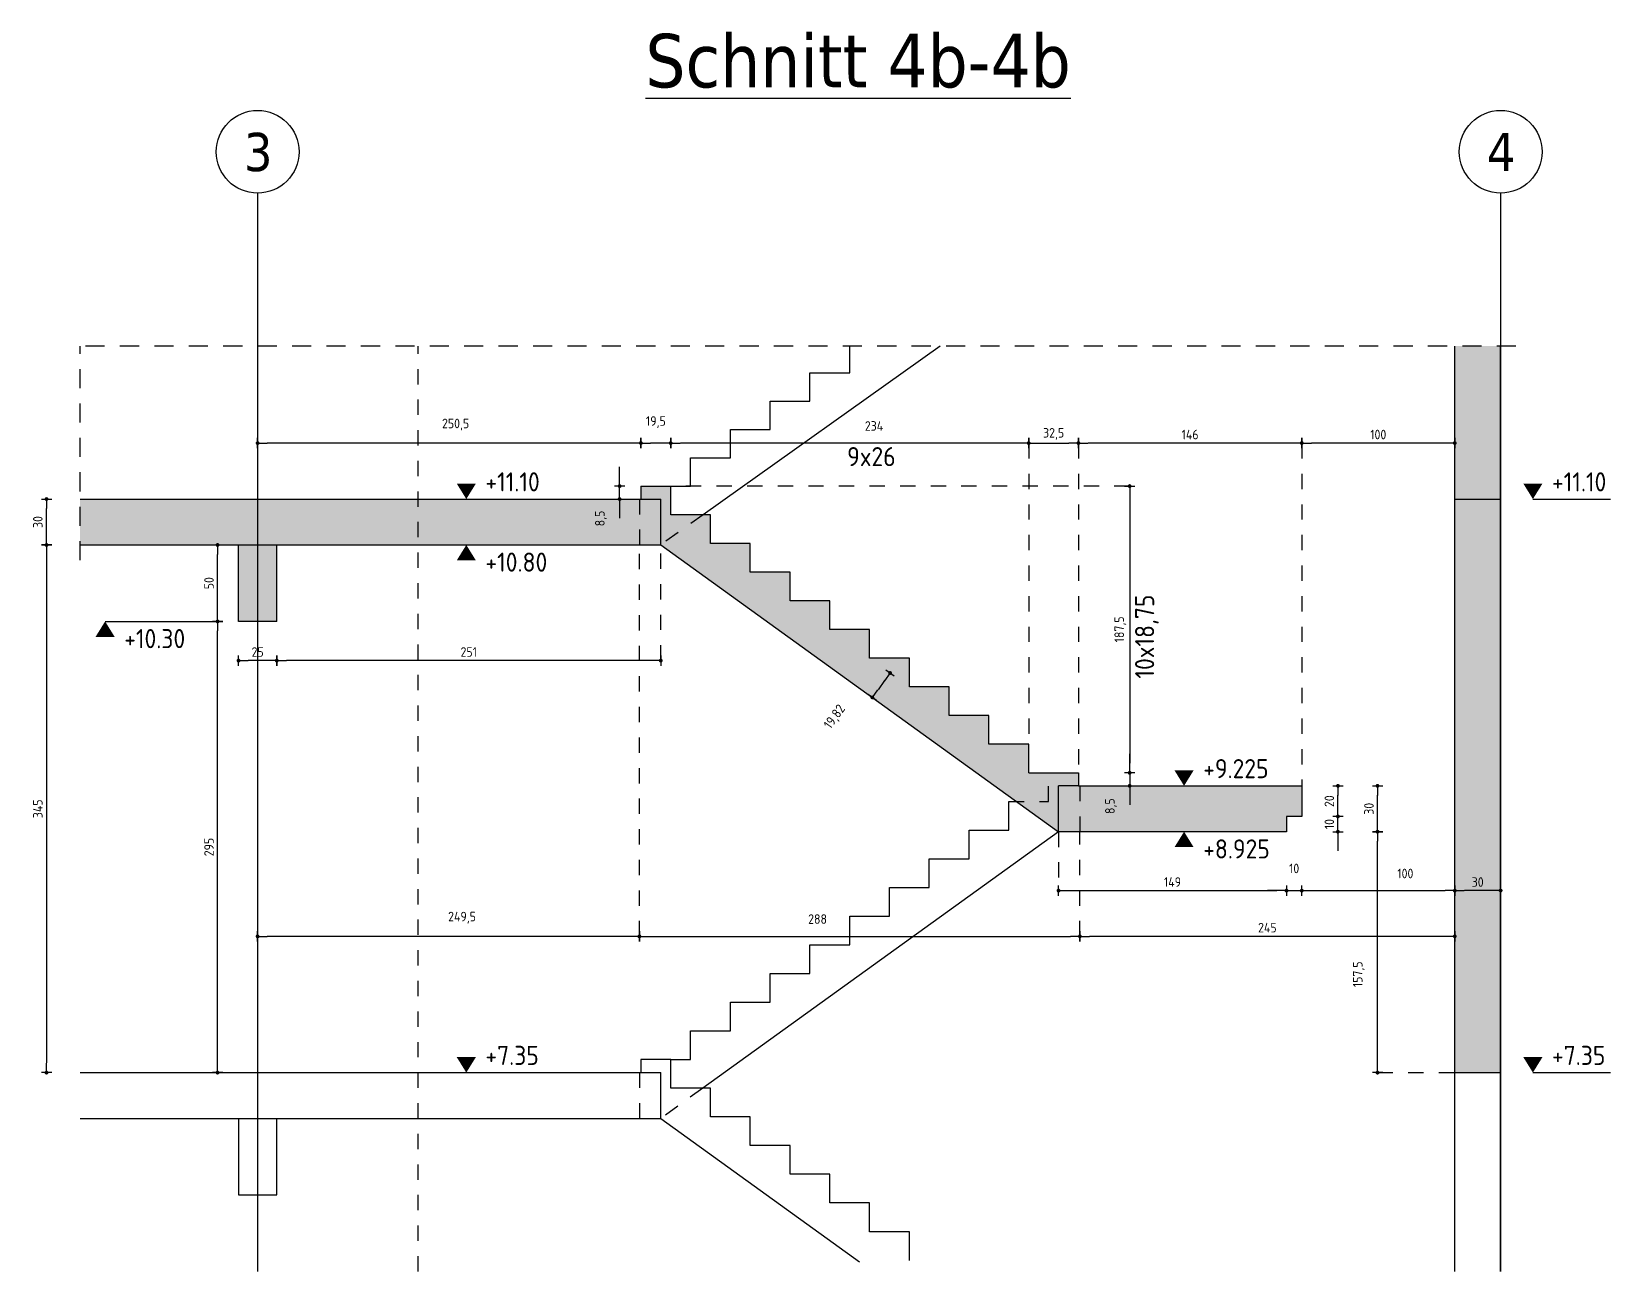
# Model space of a CAD drawing. Extents: x -13.4 to 29.1, y -2.7 to 18.4.
# Drawn here: x -13.45 to -3.13, y -2.67 to 5.44 of the extents above; entities that cross this region are included whole.
import ezdxf

# ---------------------------------------------------------------- set-up
doc = ezdxf.new("R2010")
doc.units = 0
doc.header["$LTSCALE"] = 0.25
for name, pattern in [('AUSGEZOGEN', [1000.01, 1000, 0.01]), ('DASHED', [0.75, 0.5, -0.25]), ('DOT', [0.175, 0.05, -0.125]), ('HIDDEN', [0.375, 0.25, -0.125]), ('HIDDEN2', [0.187, 0.125, -0.062]), ('VERDECKT', [0.375, 0.25, -0.125])]:
    doc.linetypes.add(name, pattern=pattern)
for name, color, linetype in [('ACHSEN', 7, 'Continuous'), ('AFU', 7, 'Continuous'), ('BET-SCHN', 6, 'Continuous'), ('BETON', 7, 'Continuous'), ('grau_mittel', 7, 'Continuous'), ('HILFE', 7, 'Continuous'), ('koten', 7, 'Continuous'), ('MASSE', 7, 'Continuous'), ('OBJEKT', 7, 'Continuous'), ('SFP_Achsen', 7, 'Continuous'), ('TEXT', 7, 'Continuous'), ('VERDECKT', 7, 'Continuous')]:
    doc.layers.add(name, color=color, linetype=linetype)
doc.styles.add('helv', font='tahoma.ttf')
doc.styles.add('txt', font='isocp.shx')
doc.linetypes.add('AFU_50K', pattern='A,0.15,["/",Standard,S=0.2,R=0,X=-0.01,Y=-0.1],0.07,["/",Standard,S=0.2,R=0,X=-0.01,Y=-0.1],0.15', length=0.37)
doc.dimstyles.new('DOT_I', dxfattribs={"dimscale": 0.25, "dimtxt": 0.25, "dimasz": 0.25, "dimexe": 0.1, "dimexo": 0.3, "dimgap": 0.1, "dimtad": 1, "dimdec": 3, "dimzin": 3, "dimtxsty": 'txt', "dimblk": 'DOT', "dimblk1": 'DOT', "dimblk2": 'DOT', "dimsah": 1, "dimcen": 0.1, "dimse1": 1, "dimse2": 1, "dimazin": 0, "dimtfac": 1, "dimtdec": 4, "dimtix": 1, "dimtmove": 2, "dimatfit": 3, "dimfxl": 0, "dimtvp": 1, "dimtolj": 1, "dimtzin": 0, "dimarcsym": 0})

# ---------------------------------------------------------------- blocks, each defined once
blk = doc.blocks.new('OKRD_O')
at = {"layer": 'koten', "color": 7, "linetype": 'Continuous'}
blk.add_solid([(-0.125, 0.202), (0.125, 0.202), (0, 0)], dxfattribs=at)
at = {"layer": 'koten', "style": 'txt'}
blk.add_attdef('OKRD', (0.25, 0.1), '', height=0.25, dxfattribs=at)
blk = doc.blocks.new('okrd_u')
at = {"layer": 'koten', "color": 7, "linetype": 'Continuous'}
blk.add_solid([(-0.125, -0.202), (0.125, -0.202), (0, 0)], dxfattribs=at)
at = {"layer": 'koten', "style": 'txt'}
blk.add_attdef('OKRD', (0.25, -0.35), '', height=0.25, dxfattribs=at)
blk = doc.blocks.new('DOT')
at = {"layer": 'MASSE', "color": 7, "linetype": 'Continuous'}
for p, q in [((0, 0), (-1, 0)), ((0, 0.54), (0, -0.54))]:
    blk.add_line(p, q, dxfattribs=at)
at = {"layer": 'MASSE', "color": 7, "linetype": 'Continuous', "const_width": 0.2}
blk.add_lwpolyline([(-0.1, 0, 1), (0.1, 0, 1)], format="xyb", close=True, dxfattribs=at)
blk = doc.blocks.new('*D98')
at = {"layer": 'Defpoints', "color": 0, "linetype": 'AUSGEZOGEN', "transparency": 16777216}
for p in [(-13.351, 2.381), (-13.351, 2.381), (-13.351, 2.081)]:
    blk.add_point(p, dxfattribs=at)
at = {"layer": 'MASSE', "color": 0, "linetype": 'AUSGEZOGEN', "lineweight": -2, "transparency": 16777216}
blk.add_line((-13.351, 2.144), (-13.351, 2.319), dxfattribs=at)
at = {"layer": 'MASSE', "color": 0, "linetype": 'AUSGEZOGEN', "lineweight": -2, "transparency": 16777216, "xscale": 0.0625, "yscale": 0.0625, "zscale": 0.0625}
for p, rotation in [((-13.351, 2.381), 90), ((-13.351, 2.081), 270)]:
    blk.add_blockref('DOT', p, dxfattribs=dict(at, rotation=rotation))
at = {"layer": 'MASSE', "color": 0, "linetype": 'AUSGEZOGEN', "transparency": 16777216, "insert": (-13.408, 2.231), "char_height": 0.0625, "attachment_point": 5, "rotation": 90, "style": 'txt'}
blk.add_mtext('\\A1;30', dxfattribs=at)
blk = doc.blocks.new('*D99')
at = {"layer": 'Defpoints', "color": 0, "linetype": 'AUSGEZOGEN', "transparency": 16777216}
for p in [(-13.351, 2.081), (-13.351, -1.369), (-13.351, -1.369)]:
    blk.add_point(p, dxfattribs=at)
at = {"layer": 'MASSE', "color": 0, "linetype": 'AUSGEZOGEN', "lineweight": -2, "transparency": 16777216}
blk.add_line((-13.351, 2.019), (-13.351, -1.306), dxfattribs=at)
at = {"layer": 'MASSE', "color": 0, "linetype": 'AUSGEZOGEN', "lineweight": -2, "transparency": 16777216, "xscale": 0.0625, "yscale": 0.0625, "zscale": 0.0625}
for p, rotation in [((-13.351, 2.081), 90), ((-13.351, -1.369), 270)]:
    blk.add_blockref('DOT', p, dxfattribs=dict(at, rotation=rotation))
at = {"layer": 'MASSE', "color": 0, "linetype": 'AUSGEZOGEN', "transparency": 16777216, "insert": (-13.408, 0.356), "char_height": 0.0625, "attachment_point": 5, "rotation": 90, "style": 'txt'}
blk.add_mtext('\\A1;345', dxfattribs=at)
blk = doc.blocks.new('*D100')
at = {"layer": 'Defpoints', "color": 0, "linetype": 'AUSGEZOGEN', "transparency": 16777216}
for p in [(-12.233, 2.081), (-12.233, 2.081), (-12.233, 1.581)]:
    blk.add_point(p, dxfattribs=at)
at = {"layer": 'MASSE', "color": 0, "linetype": 'AUSGEZOGEN', "lineweight": -2, "transparency": 16777216}
blk.add_line((-12.233, 1.644), (-12.233, 2.019), dxfattribs=at)
at = {"layer": 'MASSE', "color": 0, "linetype": 'AUSGEZOGEN', "lineweight": -2, "transparency": 16777216, "xscale": 0.0625, "yscale": 0.0625, "zscale": 0.0625}
for p, rotation in [((-12.233, 2.081), 90), ((-12.233, 1.581), 270)]:
    blk.add_blockref('DOT', p, dxfattribs=dict(at, rotation=rotation))
at = {"layer": 'MASSE', "color": 0, "linetype": 'AUSGEZOGEN', "transparency": 16777216, "insert": (-12.289, 1.831), "char_height": 0.0625, "attachment_point": 5, "rotation": 90, "style": 'txt'}
blk.add_mtext('\\A1;50', dxfattribs=at)
blk = doc.blocks.new('*D101')
at = {"layer": 'Defpoints', "color": 0, "linetype": 'AUSGEZOGEN', "transparency": 16777216}
for p in [(-12.096, 1.325), (-12.096, 1.325), (-11.846, 1.325)]:
    blk.add_point(p, dxfattribs=at)
at = {"layer": 'MASSE', "color": 0, "linetype": 'AUSGEZOGEN', "lineweight": -2, "transparency": 16777216}
blk.add_line((-11.908, 1.325), (-12.033, 1.325), dxfattribs=at)
at = {"layer": 'MASSE', "color": 0, "linetype": 'AUSGEZOGEN', "lineweight": -2, "transparency": 16777216, "xscale": 0.0625, "yscale": 0.0625, "zscale": 0.0625, "rotation": 180}
blk.add_blockref('DOT', (-12.096, 1.325), dxfattribs=at)
at = {"layer": 'MASSE', "color": 0, "linetype": 'AUSGEZOGEN', "lineweight": -2, "transparency": 16777216, "xscale": 0.0625, "yscale": 0.0625, "zscale": 0.0625}
blk.add_blockref('DOT', (-11.846, 1.325), dxfattribs=at)
at = {"layer": 'MASSE', "color": 0, "linetype": 'AUSGEZOGEN', "transparency": 16777216, "insert": (-11.971, 1.381), "char_height": 0.0625, "attachment_point": 5, "style": 'txt'}
blk.add_mtext('\\A1;25', dxfattribs=at)
blk = doc.blocks.new('*D102')
at = {"layer": 'Defpoints', "color": 0, "linetype": 'AUSGEZOGEN', "transparency": 16777216}
for p in [(-4.146, -0.179), (-4.146, -0.179), (-3.846, -0.179)]:
    blk.add_point(p, dxfattribs=at)
at = {"layer": 'MASSE', "color": 0, "linetype": 'AUSGEZOGEN', "lineweight": -2, "transparency": 16777216}
blk.add_line((-3.908, -0.179), (-4.083, -0.179), dxfattribs=at)
at = {"layer": 'MASSE', "color": 0, "linetype": 'AUSGEZOGEN', "lineweight": -2, "transparency": 16777216, "xscale": 0.0625, "yscale": 0.0625, "zscale": 0.0625, "rotation": 180}
blk.add_blockref('DOT', (-4.146, -0.179), dxfattribs=at)
at = {"layer": 'MASSE', "color": 0, "linetype": 'AUSGEZOGEN', "lineweight": -2, "transparency": 16777216, "xscale": 0.0625, "yscale": 0.0625, "zscale": 0.0625}
blk.add_blockref('DOT', (-3.846, -0.179), dxfattribs=at)
at = {"layer": 'MASSE', "color": 0, "linetype": 'AUSGEZOGEN', "transparency": 16777216, "insert": (-3.996, -0.123), "char_height": 0.0625, "attachment_point": 5, "style": 'txt'}
blk.add_mtext('\\A1;30', dxfattribs=at)
blk = doc.blocks.new('*D54')
at = {"layer": 'Defpoints', "color": 0, "linetype": 'AUSGEZOGEN', "transparency": 16777216}
for p in [(-12.233, 1.581), (-12.233, 1.581), (-12.233, -1.369)]:
    blk.add_point(p, dxfattribs=at)
at = {"layer": 'MASSE', "color": 0, "linetype": 'AUSGEZOGEN', "lineweight": -2, "transparency": 16777216}
blk.add_line((-12.233, -1.306), (-12.233, 1.519), dxfattribs=at)
at = {"layer": 'MASSE', "color": 0, "linetype": 'AUSGEZOGEN', "lineweight": -2, "transparency": 16777216, "xscale": 0.0625, "yscale": 0.0625, "zscale": 0.0625}
for p, rotation in [((-12.233, 1.581), 90), ((-12.233, -1.369), 270)]:
    blk.add_blockref('DOT', p, dxfattribs=dict(at, rotation=rotation))
at = {"layer": 'MASSE', "color": 0, "linetype": 'AUSGEZOGEN', "transparency": 16777216, "insert": (-12.289, 0.106), "char_height": 0.0625, "attachment_point": 5, "rotation": 90, "style": 'txt'}
blk.add_mtext('\\A1;295', dxfattribs=at)
blk = doc.blocks.new('*D55')
at = {"layer": 'Defpoints', "color": 0, "linetype": 'AUSGEZOGEN', "transparency": 16777216}
for p in [(-11.846, 1.325), (-11.846, 1.325), (-9.336, 1.325)]:
    blk.add_point(p, dxfattribs=at)
at = {"layer": 'MASSE', "color": 0, "linetype": 'AUSGEZOGEN', "lineweight": -2, "transparency": 16777216}
blk.add_line((-9.398, 1.325), (-11.783, 1.325), dxfattribs=at)
at = {"layer": 'MASSE', "color": 0, "linetype": 'AUSGEZOGEN', "lineweight": -2, "transparency": 16777216, "xscale": 0.0625, "yscale": 0.0625, "zscale": 0.0625, "rotation": 180}
blk.add_blockref('DOT', (-11.846, 1.325), dxfattribs=at)
at = {"layer": 'MASSE', "color": 0, "linetype": 'AUSGEZOGEN', "lineweight": -2, "transparency": 16777216, "xscale": 0.0625, "yscale": 0.0625, "zscale": 0.0625}
blk.add_blockref('DOT', (-9.336, 1.325), dxfattribs=at)
at = {"layer": 'MASSE', "color": 0, "linetype": 'AUSGEZOGEN', "transparency": 16777216, "insert": (-10.591, 1.381), "char_height": 0.0625, "attachment_point": 5, "style": 'txt'}
blk.add_mtext('\\A1;251', dxfattribs=at)
blk = doc.blocks.new('*D56')
at = {"layer": 'Defpoints', "color": 0, "linetype": 'AUSGEZOGEN', "transparency": 16777216}
for p in [(-6.596, -0.478), (-6.596, -0.478), (-4.146, -0.478)]:
    blk.add_point(p, dxfattribs=at)
at = {"layer": 'MASSE', "color": 0, "linetype": 'AUSGEZOGEN', "lineweight": -2, "transparency": 16777216}
blk.add_line((-4.208, -0.478), (-6.533, -0.478), dxfattribs=at)
at = {"layer": 'MASSE', "color": 0, "linetype": 'AUSGEZOGEN', "lineweight": -2, "transparency": 16777216, "xscale": 0.0625, "yscale": 0.0625, "zscale": 0.0625, "rotation": 180}
blk.add_blockref('DOT', (-6.596, -0.478), dxfattribs=at)
at = {"layer": 'MASSE', "color": 0, "linetype": 'AUSGEZOGEN', "lineweight": -2, "transparency": 16777216, "xscale": 0.0625, "yscale": 0.0625, "zscale": 0.0625}
blk.add_blockref('DOT', (-4.146, -0.478), dxfattribs=at)
at = {"layer": 'MASSE', "color": 0, "linetype": 'AUSGEZOGEN', "transparency": 16777216, "insert": (-5.371, -0.421), "char_height": 0.0625, "attachment_point": 5, "style": 'txt'}
blk.add_mtext('\\A1;245', dxfattribs=at)
blk = doc.blocks.new('*D57')
at = {"layer": 'Defpoints', "color": 0, "linetype": 'AUSGEZOGEN', "transparency": 16777216}
for p in [(-9.476, -0.478), (-6.596, -0.478), (-6.596, -0.478)]:
    blk.add_point(p, dxfattribs=at)
at = {"layer": 'MASSE', "color": 0, "linetype": 'AUSGEZOGEN', "lineweight": -2, "transparency": 16777216}
blk.add_line((-9.413, -0.478), (-6.658, -0.478), dxfattribs=at)
at = {"layer": 'MASSE', "color": 0, "linetype": 'AUSGEZOGEN', "lineweight": -2, "transparency": 16777216, "xscale": 0.0625, "yscale": 0.0625, "zscale": 0.0625, "rotation": 180}
blk.add_blockref('DOT', (-9.476, -0.478), dxfattribs=at)
at = {"layer": 'MASSE', "color": 0, "linetype": 'AUSGEZOGEN', "lineweight": -2, "transparency": 16777216, "xscale": 0.0625, "yscale": 0.0625, "zscale": 0.0625}
blk.add_blockref('DOT', (-6.596, -0.478), dxfattribs=at)
at = {"layer": 'MASSE', "color": 0, "linetype": 'AUSGEZOGEN', "transparency": 16777216, "insert": (-8.311, -0.365), "char_height": 0.0625, "attachment_point": 5, "style": 'txt'}
blk.add_mtext('\\A1;288', dxfattribs=at)
blk = doc.blocks.new('*D58')
at = {"layer": 'Defpoints', "color": 0, "linetype": 'AUSGEZOGEN', "transparency": 16777216}
for p in [(-11.971, -0.478), (-11.971, -0.478), (-9.476, -0.478)]:
    blk.add_point(p, dxfattribs=at)
at = {"layer": 'MASSE', "color": 0, "linetype": 'AUSGEZOGEN', "lineweight": -2, "transparency": 16777216}
blk.add_line((-9.538, -0.478), (-11.908, -0.478), dxfattribs=at)
at = {"layer": 'MASSE', "color": 0, "linetype": 'AUSGEZOGEN', "lineweight": -2, "transparency": 16777216, "xscale": 0.0625, "yscale": 0.0625, "zscale": 0.0625, "rotation": 180}
blk.add_blockref('DOT', (-11.971, -0.478), dxfattribs=at)
at = {"layer": 'MASSE', "color": 0, "linetype": 'AUSGEZOGEN', "lineweight": -2, "transparency": 16777216, "xscale": 0.0625, "yscale": 0.0625, "zscale": 0.0625}
blk.add_blockref('DOT', (-9.476, -0.478), dxfattribs=at)
at = {"layer": 'MASSE', "color": 0, "linetype": 'AUSGEZOGEN', "transparency": 16777216, "insert": (-10.635, -0.356), "char_height": 0.0625, "attachment_point": 5, "style": 'txt'}
blk.add_mtext('\\A1;249,5', dxfattribs=at)
blk = doc.blocks.new('*D59')
at = {"layer": 'Defpoints', "color": 0, "linetype": 'AUSGEZOGEN', "transparency": 16777216}
for p in [(-6.271, 0.591), (-6.271, 0.506), (-6.271, 0.506)]:
    blk.add_point(p, dxfattribs=at)
at = {"layer": 'MASSE', "color": 0, "linetype": 'AUSGEZOGEN', "lineweight": -2, "transparency": 16777216}
for p, q in [((-6.271, 0.654), (-6.271, 0.716)), ((-6.271, 0.591), (-6.271, 0.506)), ((-6.271, 0.444), (-6.271, 0.381))]:
    blk.add_line(p, q, dxfattribs=at)
at = {"layer": 'MASSE', "color": 0, "linetype": 'AUSGEZOGEN', "lineweight": -2, "transparency": 16777216, "xscale": 0.0625, "yscale": 0.0625, "zscale": 0.0625}
for p, rotation in [((-6.271, 0.591), 270), ((-6.271, 0.506), 90)]:
    blk.add_blockref('DOT', p, dxfattribs=dict(at, rotation=rotation))
at = {"layer": 'MASSE', "color": 0, "linetype": 'AUSGEZOGEN', "transparency": 16777216, "insert": (-6.393, 0.373), "char_height": 0.0625, "attachment_point": 5, "rotation": 90, "style": 'txt'}
blk.add_mtext('\\A1;8,5', dxfattribs=at)
blk = doc.blocks.new('*D60')
at = {"layer": 'Defpoints', "color": 0, "linetype": 'AUSGEZOGEN', "transparency": 16777216}
for p in [(-6.271, 2.466), (-6.271, 0.591), (-6.271, 0.591)]:
    blk.add_point(p, dxfattribs=at)
at = {"layer": 'MASSE', "color": 0, "linetype": 'AUSGEZOGEN', "lineweight": -2, "transparency": 16777216}
blk.add_line((-6.271, 2.404), (-6.271, 0.654), dxfattribs=at)
at = {"layer": 'MASSE', "color": 0, "linetype": 'AUSGEZOGEN', "lineweight": -2, "transparency": 16777216, "xscale": 0.0625, "yscale": 0.0625, "zscale": 0.0625}
for p, rotation in [((-6.271, 2.466), 90), ((-6.271, 0.591), 270)]:
    blk.add_blockref('DOT', p, dxfattribs=dict(at, rotation=rotation))
at = {"layer": 'MASSE', "color": 0, "linetype": 'AUSGEZOGEN', "transparency": 16777216, "insert": (-6.332, 1.529), "char_height": 0.0625, "attachment_point": 5, "rotation": 90, "style": 'txt'}
blk.add_mtext('\\A1;187,5', dxfattribs=at)
blk = doc.blocks.new('*D61')
at = {"layer": 'Defpoints', "color": 0, "linetype": 'AUSGEZOGEN', "transparency": 16777216}
for p in [(-7.837, 1.244), (-7.953, 1.084), (-7.953, 1.084)]:
    blk.add_point(p, dxfattribs=at)
at = {"layer": 'MASSE', "color": 0, "linetype": 'AUSGEZOGEN', "lineweight": -2, "transparency": 16777216}
blk.add_line((-7.873, 1.194), (-7.916, 1.134), dxfattribs=at)
at = {"layer": 'MASSE', "color": 0, "linetype": 'AUSGEZOGEN', "lineweight": -2, "transparency": 16777216, "xscale": 0.0625, "yscale": 0.0625, "zscale": 0.0625}
for p, rotation in [((-7.837, 1.244), 54.20259697542063), ((-7.953, 1.084), 234.2025969754206)]:
    blk.add_blockref('DOT', p, dxfattribs=dict(at, rotation=rotation))
at = {"layer": 'MASSE', "color": 0, "linetype": 'AUSGEZOGEN', "transparency": 16777216, "insert": (-8.196, 0.955), "char_height": 0.0625, "attachment_point": 5, "rotation": 54.2026, "style": 'txt'}
blk.add_mtext('\\A1;19,82', dxfattribs=at)
blk = doc.blocks.new('*D62')
at = {"layer": 'Defpoints', "color": 0, "linetype": 'AUSGEZOGEN', "transparency": 16777216}
for p in [(-9.605, 2.466), (-9.605, 2.466), (-9.605, 2.381)]:
    blk.add_point(p, dxfattribs=at)
at = {"layer": 'MASSE', "color": 0, "linetype": 'AUSGEZOGEN', "lineweight": -2, "transparency": 16777216}
for p, q in [((-9.605, 2.529), (-9.605, 2.591)), ((-9.605, 2.381), (-9.605, 2.466)), ((-9.605, 2.319), (-9.605, 2.256))]:
    blk.add_line(p, q, dxfattribs=at)
at = {"layer": 'MASSE', "color": 0, "linetype": 'AUSGEZOGEN', "lineweight": -2, "transparency": 16777216, "xscale": 0.0625, "yscale": 0.0625, "zscale": 0.0625}
for p, rotation in [((-9.605, 2.466), 270), ((-9.605, 2.381), 90)]:
    blk.add_blockref('DOT', p, dxfattribs=dict(at, rotation=rotation))
at = {"layer": 'MASSE', "color": 0, "linetype": 'AUSGEZOGEN', "transparency": 16777216, "insert": (-9.727, 2.254), "char_height": 0.0625, "attachment_point": 5, "rotation": 90, "style": 'txt'}
blk.add_mtext('\\A1;8,5', dxfattribs=at)
blk = doc.blocks.new('*D63')
at = {"layer": 'Defpoints', "color": 0, "linetype": 'AUSGEZOGEN', "transparency": 16777216}
for p in [(-6.606, 2.747), (-6.606, 2.747), (-5.146, 2.747)]:
    blk.add_point(p, dxfattribs=at)
at = {"layer": 'MASSE', "color": 0, "linetype": 'AUSGEZOGEN', "lineweight": -2, "transparency": 16777216}
blk.add_line((-5.208, 2.747), (-6.543, 2.747), dxfattribs=at)
at = {"layer": 'MASSE', "color": 0, "linetype": 'AUSGEZOGEN', "lineweight": -2, "transparency": 16777216, "xscale": 0.0625, "yscale": 0.0625, "zscale": 0.0625, "rotation": 180}
blk.add_blockref('DOT', (-6.606, 2.747), dxfattribs=at)
at = {"layer": 'MASSE', "color": 0, "linetype": 'AUSGEZOGEN', "lineweight": -2, "transparency": 16777216, "xscale": 0.0625, "yscale": 0.0625, "zscale": 0.0625}
blk.add_blockref('DOT', (-5.146, 2.747), dxfattribs=at)
at = {"layer": 'MASSE', "color": 0, "linetype": 'AUSGEZOGEN', "transparency": 16777216, "insert": (-5.876, 2.803), "char_height": 0.0625, "attachment_point": 5, "style": 'txt'}
blk.add_mtext('\\A1;146', dxfattribs=at)
blk = doc.blocks.new('*D64')
at = {"layer": 'Defpoints', "color": 0, "linetype": 'AUSGEZOGEN', "transparency": 16777216}
for p in [(-5.146, 2.747), (-5.146, 2.747), (-4.146, 2.747)]:
    blk.add_point(p, dxfattribs=at)
at = {"layer": 'MASSE', "color": 0, "linetype": 'AUSGEZOGEN', "lineweight": -2, "transparency": 16777216}
blk.add_line((-4.208, 2.747), (-5.083, 2.747), dxfattribs=at)
at = {"layer": 'MASSE', "color": 0, "linetype": 'AUSGEZOGEN', "lineweight": -2, "transparency": 16777216, "xscale": 0.0625, "yscale": 0.0625, "zscale": 0.0625, "rotation": 180}
blk.add_blockref('DOT', (-5.146, 2.747), dxfattribs=at)
at = {"layer": 'MASSE', "color": 0, "linetype": 'AUSGEZOGEN', "lineweight": -2, "transparency": 16777216, "xscale": 0.0625, "yscale": 0.0625, "zscale": 0.0625}
blk.add_blockref('DOT', (-4.146, 2.747), dxfattribs=at)
at = {"layer": 'MASSE', "color": 0, "linetype": 'AUSGEZOGEN', "transparency": 16777216, "insert": (-4.646, 2.803), "char_height": 0.0625, "attachment_point": 5, "style": 'txt'}
blk.add_mtext('\\A1;100', dxfattribs=at)
blk = doc.blocks.new('*D65')
at = {"layer": 'Defpoints', "color": 0, "linetype": 'AUSGEZOGEN', "transparency": 16777216}
for p in [(-6.931, 2.747), (-6.606, 2.747), (-6.606, 2.747)]:
    blk.add_point(p, dxfattribs=at)
at = {"layer": 'MASSE', "color": 0, "linetype": 'AUSGEZOGEN', "lineweight": -2, "transparency": 16777216}
blk.add_line((-6.868, 2.747), (-6.668, 2.747), dxfattribs=at)
at = {"layer": 'MASSE', "color": 0, "linetype": 'AUSGEZOGEN', "lineweight": -2, "transparency": 16777216, "xscale": 0.0625, "yscale": 0.0625, "zscale": 0.0625, "rotation": 180}
blk.add_blockref('DOT', (-6.931, 2.747), dxfattribs=at)
at = {"layer": 'MASSE', "color": 0, "linetype": 'AUSGEZOGEN', "lineweight": -2, "transparency": 16777216, "xscale": 0.0625, "yscale": 0.0625, "zscale": 0.0625}
blk.add_blockref('DOT', (-6.606, 2.747), dxfattribs=at)
at = {"layer": 'MASSE', "color": 0, "linetype": 'AUSGEZOGEN', "transparency": 16777216, "insert": (-6.768, 2.807), "char_height": 0.0625, "attachment_point": 5, "style": 'txt'}
blk.add_mtext('\\A1;32,5', dxfattribs=at)
blk = doc.blocks.new('*D66')
at = {"layer": 'Defpoints', "color": 0, "linetype": 'AUSGEZOGEN', "transparency": 16777216}
for p in [(-9.271, 2.747), (-9.271, 2.747), (-6.931, 2.747)]:
    blk.add_point(p, dxfattribs=at)
at = {"layer": 'MASSE', "color": 0, "linetype": 'AUSGEZOGEN', "lineweight": -2, "transparency": 16777216}
blk.add_line((-6.993, 2.747), (-9.208, 2.747), dxfattribs=at)
at = {"layer": 'MASSE', "color": 0, "linetype": 'AUSGEZOGEN', "lineweight": -2, "transparency": 16777216, "xscale": 0.0625, "yscale": 0.0625, "zscale": 0.0625, "rotation": 180}
blk.add_blockref('DOT', (-9.271, 2.747), dxfattribs=at)
at = {"layer": 'MASSE', "color": 0, "linetype": 'AUSGEZOGEN', "lineweight": -2, "transparency": 16777216, "xscale": 0.0625, "yscale": 0.0625, "zscale": 0.0625}
blk.add_blockref('DOT', (-6.931, 2.747), dxfattribs=at)
at = {"layer": 'MASSE', "color": 0, "linetype": 'AUSGEZOGEN', "transparency": 16777216, "insert": (-7.942, 2.859), "char_height": 0.0625, "attachment_point": 5, "style": 'txt'}
blk.add_mtext('\\A1;234', dxfattribs=at)
blk = doc.blocks.new('*D67')
at = {"layer": 'Defpoints', "color": 0, "linetype": 'AUSGEZOGEN', "transparency": 16777216}
for p in [(-9.466, 2.747), (-9.466, 2.747), (-9.271, 2.747)]:
    blk.add_point(p, dxfattribs=at)
at = {"layer": 'MASSE', "color": 0, "linetype": 'AUSGEZOGEN', "lineweight": -2, "transparency": 16777216}
blk.add_line((-9.333, 2.747), (-9.403, 2.747), dxfattribs=at)
at = {"layer": 'MASSE', "color": 0, "linetype": 'AUSGEZOGEN', "lineweight": -2, "transparency": 16777216, "xscale": 0.0625, "yscale": 0.0625, "zscale": 0.0625, "rotation": 180}
blk.add_blockref('DOT', (-9.466, 2.747), dxfattribs=at)
at = {"layer": 'MASSE', "color": 0, "linetype": 'AUSGEZOGEN', "lineweight": -2, "transparency": 16777216, "xscale": 0.0625, "yscale": 0.0625, "zscale": 0.0625}
blk.add_blockref('DOT', (-9.271, 2.747), dxfattribs=at)
at = {"layer": 'MASSE', "color": 0, "linetype": 'AUSGEZOGEN', "transparency": 16777216, "insert": (-9.368, 2.884), "char_height": 0.0625, "attachment_point": 5, "style": 'txt'}
blk.add_mtext('\\A1;19,5', dxfattribs=at)
blk = doc.blocks.new('*D68')
at = {"layer": 'Defpoints', "color": 0, "linetype": 'AUSGEZOGEN', "transparency": 16777216}
for p in [(-11.971, 2.747), (-11.971, 2.747), (-9.466, 2.747)]:
    blk.add_point(p, dxfattribs=at)
at = {"layer": 'MASSE', "color": 0, "linetype": 'AUSGEZOGEN', "lineweight": -2, "transparency": 16777216}
blk.add_line((-9.528, 2.747), (-11.908, 2.747), dxfattribs=at)
at = {"layer": 'MASSE', "color": 0, "linetype": 'AUSGEZOGEN', "lineweight": -2, "transparency": 16777216, "xscale": 0.0625, "yscale": 0.0625, "zscale": 0.0625, "rotation": 180}
blk.add_blockref('DOT', (-11.971, 2.747), dxfattribs=at)
at = {"layer": 'MASSE', "color": 0, "linetype": 'AUSGEZOGEN', "lineweight": -2, "transparency": 16777216, "xscale": 0.0625, "yscale": 0.0625, "zscale": 0.0625}
blk.add_blockref('DOT', (-9.466, 2.747), dxfattribs=at)
at = {"layer": 'MASSE', "color": 0, "linetype": 'AUSGEZOGEN', "transparency": 16777216, "insert": (-10.677, 2.868), "char_height": 0.0625, "attachment_point": 5, "style": 'txt'}
blk.add_mtext('\\A1;250,5', dxfattribs=at)
blk = doc.blocks.new('*D69')
at = {"layer": 'Defpoints', "color": 0, "linetype": 'AUSGEZOGEN', "transparency": 16777216}
for p in [(-5.246, -0.179), (-5.146, -0.179), (-5.146, -0.179)]:
    blk.add_point(p, dxfattribs=at)
at = {"layer": 'MASSE', "color": 0, "linetype": 'AUSGEZOGEN', "lineweight": -2, "transparency": 16777216}
for p, q in [((-5.308, -0.179), (-5.371, -0.179)), ((-5.246, -0.179), (-5.146, -0.179)), ((-5.083, -0.179), (-5.021, -0.179))]:
    blk.add_line(p, q, dxfattribs=at)
at = {"layer": 'MASSE', "color": 0, "linetype": 'AUSGEZOGEN', "lineweight": -2, "transparency": 16777216, "xscale": 0.0625, "yscale": 0.0625, "zscale": 0.0625}
blk.add_blockref('DOT', (-5.246, -0.179), dxfattribs=at)
at = {"layer": 'MASSE', "color": 0, "linetype": 'AUSGEZOGEN', "lineweight": -2, "transparency": 16777216, "xscale": 0.0625, "yscale": 0.0625, "zscale": 0.0625, "rotation": 180}
blk.add_blockref('DOT', (-5.146, -0.179), dxfattribs=at)
at = {"layer": 'MASSE', "color": 0, "linetype": 'AUSGEZOGEN', "transparency": 16777216, "insert": (-5.196, -0.034), "char_height": 0.0625, "attachment_point": 5, "style": 'txt'}
blk.add_mtext('\\A1;10', dxfattribs=at)
blk = doc.blocks.new('*D70')
at = {"layer": 'Defpoints', "color": 0, "linetype": 'AUSGEZOGEN', "transparency": 16777216}
for p in [(-6.736, -0.179), (-5.246, -0.179), (-5.246, -0.179)]:
    blk.add_point(p, dxfattribs=at)
at = {"layer": 'MASSE', "color": 0, "linetype": 'AUSGEZOGEN', "lineweight": -2, "transparency": 16777216}
blk.add_line((-6.673, -0.179), (-5.308, -0.179), dxfattribs=at)
at = {"layer": 'MASSE', "color": 0, "linetype": 'AUSGEZOGEN', "lineweight": -2, "transparency": 16777216, "xscale": 0.0625, "yscale": 0.0625, "zscale": 0.0625, "rotation": 180}
blk.add_blockref('DOT', (-6.736, -0.179), dxfattribs=at)
at = {"layer": 'MASSE', "color": 0, "linetype": 'AUSGEZOGEN', "lineweight": -2, "transparency": 16777216, "xscale": 0.0625, "yscale": 0.0625, "zscale": 0.0625}
blk.add_blockref('DOT', (-5.246, -0.179), dxfattribs=at)
at = {"layer": 'MASSE', "color": 0, "linetype": 'AUSGEZOGEN', "transparency": 16777216, "insert": (-5.991, -0.123), "char_height": 0.0625, "attachment_point": 5, "style": 'txt'}
blk.add_mtext('\\A1;149', dxfattribs=at)
blk = doc.blocks.new('*D71')
at = {"layer": 'Defpoints', "color": 0, "linetype": 'AUSGEZOGEN', "transparency": 16777216}
for p in [(-4.651, 0.506), (-4.651, 0.506), (-4.651, 0.206)]:
    blk.add_point(p, dxfattribs=at)
at = {"layer": 'MASSE', "color": 0, "linetype": 'AUSGEZOGEN', "lineweight": -2, "transparency": 16777216}
blk.add_line((-4.651, 0.269), (-4.651, 0.444), dxfattribs=at)
at = {"layer": 'MASSE', "color": 0, "linetype": 'AUSGEZOGEN', "lineweight": -2, "transparency": 16777216, "xscale": 0.0625, "yscale": 0.0625, "zscale": 0.0625}
for p, rotation in [((-4.651, 0.506), 90), ((-4.651, 0.206), 270)]:
    blk.add_blockref('DOT', p, dxfattribs=dict(at, rotation=rotation))
at = {"layer": 'MASSE', "color": 0, "linetype": 'AUSGEZOGEN', "transparency": 16777216, "insert": (-4.707, 0.356), "char_height": 0.0625, "attachment_point": 5, "rotation": 90, "style": 'txt'}
blk.add_mtext('\\A1;30', dxfattribs=at)
blk = doc.blocks.new('*D72')
at = {"layer": 'Defpoints', "color": 0, "linetype": 'AUSGEZOGEN', "transparency": 16777216}
for p in [(-4.91, 0.506), (-4.91, 0.506), (-4.91, 0.306)]:
    blk.add_point(p, dxfattribs=at)
at = {"layer": 'MASSE', "color": 0, "linetype": 'AUSGEZOGEN', "lineweight": -2, "transparency": 16777216}
blk.add_line((-4.91, 0.369), (-4.91, 0.444), dxfattribs=at)
at = {"layer": 'MASSE', "color": 0, "linetype": 'AUSGEZOGEN', "lineweight": -2, "transparency": 16777216, "xscale": 0.0625, "yscale": 0.0625, "zscale": 0.0625}
for p, rotation in [((-4.91, 0.506), 90), ((-4.91, 0.306), 270)]:
    blk.add_blockref('DOT', p, dxfattribs=dict(at, rotation=rotation))
at = {"layer": 'MASSE', "color": 0, "linetype": 'AUSGEZOGEN', "transparency": 16777216, "insert": (-4.966, 0.406), "char_height": 0.0625, "attachment_point": 5, "rotation": 90, "style": 'txt'}
blk.add_mtext('\\A1;20', dxfattribs=at)
blk = doc.blocks.new('*D73')
at = {"layer": 'Defpoints', "color": 0, "linetype": 'AUSGEZOGEN', "transparency": 16777216}
for p in [(-4.91, 0.306), (-4.91, 0.306), (-4.91, 0.206)]:
    blk.add_point(p, dxfattribs=at)
at = {"layer": 'MASSE', "color": 0, "linetype": 'AUSGEZOGEN', "lineweight": -2, "transparency": 16777216}
for p, q in [((-4.91, 0.369), (-4.91, 0.431)), ((-4.91, 0.206), (-4.91, 0.306)), ((-4.91, 0.144), (-4.91, 0.081))]:
    blk.add_line(p, q, dxfattribs=at)
at = {"layer": 'MASSE', "color": 0, "linetype": 'AUSGEZOGEN', "lineweight": -2, "transparency": 16777216, "xscale": 0.0625, "yscale": 0.0625, "zscale": 0.0625}
for p, rotation in [((-4.91, 0.306), 270), ((-4.91, 0.206), 90)]:
    blk.add_blockref('DOT', p, dxfattribs=dict(at, rotation=rotation))
at = {"layer": 'MASSE', "color": 0, "linetype": 'AUSGEZOGEN', "transparency": 16777216, "insert": (-4.966, 0.256), "char_height": 0.0625, "attachment_point": 5, "rotation": 90, "style": 'txt'}
blk.add_mtext('\\A1;10', dxfattribs=at)
blk = doc.blocks.new('*D74')
at = {"layer": 'Defpoints', "color": 0, "linetype": 'AUSGEZOGEN', "transparency": 16777216}
for p in [(-4.651, 0.206), (-4.651, 0.206), (-4.651, -1.369)]:
    blk.add_point(p, dxfattribs=at)
at = {"layer": 'MASSE', "color": 0, "linetype": 'AUSGEZOGEN', "lineweight": -2, "transparency": 16777216}
blk.add_line((-4.651, -1.306), (-4.651, 0.144), dxfattribs=at)
at = {"layer": 'MASSE', "color": 0, "linetype": 'AUSGEZOGEN', "lineweight": -2, "transparency": 16777216, "xscale": 0.0625, "yscale": 0.0625, "zscale": 0.0625}
for p, rotation in [((-4.651, 0.206), 90), ((-4.651, -1.369), 270)]:
    blk.add_blockref('DOT', p, dxfattribs=dict(at, rotation=rotation))
at = {"layer": 'MASSE', "color": 0, "linetype": 'AUSGEZOGEN', "transparency": 16777216, "insert": (-4.773, -0.726), "char_height": 0.0625, "attachment_point": 5, "rotation": 90, "style": 'txt'}
blk.add_mtext('\\A1;157,5', dxfattribs=at)
blk = doc.blocks.new('*D75')
at = {"layer": 'Defpoints', "color": 0, "linetype": 'AUSGEZOGEN', "transparency": 16777216}
for p in [(-5.146, -0.179), (-4.146, -0.179), (-4.146, -0.179)]:
    blk.add_point(p, dxfattribs=at)
at = {"layer": 'MASSE', "color": 0, "linetype": 'AUSGEZOGEN', "lineweight": -2, "transparency": 16777216}
blk.add_line((-5.083, -0.179), (-4.208, -0.179), dxfattribs=at)
at = {"layer": 'MASSE', "color": 0, "linetype": 'AUSGEZOGEN', "lineweight": -2, "transparency": 16777216, "xscale": 0.0625, "yscale": 0.0625, "zscale": 0.0625, "rotation": 180}
blk.add_blockref('DOT', (-5.146, -0.179), dxfattribs=at)
at = {"layer": 'MASSE', "color": 0, "linetype": 'AUSGEZOGEN', "lineweight": -2, "transparency": 16777216, "xscale": 0.0625, "yscale": 0.0625, "zscale": 0.0625}
blk.add_blockref('DOT', (-4.146, -0.179), dxfattribs=at)
at = {"layer": 'MASSE', "color": 0, "linetype": 'AUSGEZOGEN', "transparency": 16777216, "insert": (-4.469, -0.067), "char_height": 0.0625, "attachment_point": 5, "style": 'txt'}
blk.add_mtext('\\A1;100', dxfattribs=at)

msp = doc.modelspace()

# ---------------------------------------------------------------- hatches: boundary and pattern name
at = {"layer": 'grau_mittel', "transparency": 33554687}
h = msp.add_hatch(color=61, dxfattribs=at)
h.paths.add_polyline_path([(-9.336, 2.0811), (-9.336, 2.3811), (-9.466, 2.3811), (-13.1321, 2.3811), (-13.1321, 2.0811), (-12.096, 2.0811), (-11.846, 2.0811)])
h.paths.add_polyline_path([(-9.011, 2.0911), (-9.011, 2.2786), (-9.271, 2.2786), (-9.271, 2.4661), (-9.466, 2.4661), (-9.466, 2.3811), (-9.336, 2.3811), (-9.336, 2.0811), (-6.736, 0.2061), (-6.736, 0.5061), (-6.606, 0.5061), (-6.606, 0.5911), (-6.931, 0.5911), (-6.931, 0.7786), (-7.191, 0.7786), (-7.191, 0.9661), (-7.451, 0.9661), (-7.451, 1.1536), (-7.711, 1.1536), (-7.711, 1.3411), (-7.971, 1.3411), (-7.971, 1.5286), (-8.231, 1.5286), (-8.231, 1.7161), (-8.491, 1.7161), (-8.491, 1.9036), (-8.751, 1.9036), (-8.751, 2.0911)])
h.paths.add_polyline_path([(-12.096, 1.5811), (-11.846, 1.5811), (-11.846, 2.0811), (-12.096, 2.0811)])
h.paths.add_polyline_path([(-4.146, -1.3689), (-3.846, -1.3689), (-3.846, 2.3811), (-4.146, 2.3811)])
h.paths.add_polyline_path([(-4.146, 2.3811), (-3.846, 2.3811), (-3.846, 3.3811), (-4.146, 3.3811)])
h.paths.add_polyline_path([(-5.246, 0.2061), (-5.246, 0.3061), (-5.146, 0.3061), (-5.146, 0.5061), (-6.606, 0.5061), (-6.736, 0.5061), (-6.736, 0.2061)])

# ---------------------------------------------------------------- linework, layer by layer
at = {"layer": 'ACHSEN', "color": 140, "linetype": 'AUSGEZOGEN'}
for p, q in [((-11.971, 4.3811), (-11.971, -2.6689)), ((-3.846, 4.3811), (-3.846, -2.6689))]:
    msp.add_line(p, q, dxfattribs=at)
at = {"layer": 'AFU', "color": 8, "linetype": 'AFU_50K'}
for p, q in [((-9.466, 2.3811), (-9.336, 2.3811)), ((-9.336, 2.0811), (-9.336, 2.3811)), ((-4.146, 2.3811), (-3.846, 2.3811)), ((-12.096, 2.0811), (-11.846, 2.0811)), ((-6.736, 0.2061), (-6.736, 0.5061)), ((-6.606, 0.5061), (-6.736, 0.5061)), ((-9.466, -1.3689), (-9.336, -1.3689)), ((-9.336, -1.6689), (-9.336, -1.3689)), ((-4.146, -1.3689), (-3.846, -1.3689)), ((-12.096, -1.6689), (-11.846, -1.6689))]:
    msp.add_line(p, q, dxfattribs=at)
at = {"layer": 'BET-SCHN'}
for p, q in [((-13.1321, 2.3811), (-9.466, 2.3811)), ((-13.1321, 2.0811), (-12.096, 2.0811)), ((-11.846, 2.0811), (-9.336, 2.0811))]:
    msp.add_line(p, q, dxfattribs=at)
at = {"layer": 'BETON', "color": 6, "linetype": 'AUSGEZOGEN'}
for p, q in [((-4.146, -2.6689), (-4.146, 3.3811)), ((-3.846, -2.6689), (-3.846, 3.3811)), ((-9.466, 2.4661), (-9.466, 2.3811)), ((-9.466, 2.4661), (-9.271, 2.4661)), ((-9.271, 2.2786), (-9.271, 2.4661)), ((-9.011, 2.2786), (-9.271, 2.2786)), ((-9.011, 2.0911), (-9.011, 2.2786)), ((-12.096, 1.5811), (-12.096, 2.0811)), ((-11.846, 1.5811), (-11.846, 2.0811)), ((-9.336, 2.0811), (-6.736, 0.2061)), ((-8.751, 2.0911), (-9.011, 2.0911)), ((-8.751, 1.9036), (-8.751, 2.0911)), ((-8.491, 1.9036), (-8.751, 1.9036)), ((-8.491, 1.7161), (-8.491, 1.9036)), ((-8.231, 1.7161), (-8.491, 1.7161)), ((-8.231, 1.5286), (-8.231, 1.7161)), ((-11.846, 1.5811), (-12.096, 1.5811)), ((-7.971, 1.5286), (-8.231, 1.5286)), ((-7.971, 1.3411), (-7.971, 1.5286)), ((-7.711, 1.3411), (-7.971, 1.3411)), ((-7.711, 1.1536), (-7.711, 1.3411)), ((-7.451, 1.1536), (-7.711, 1.1536)), ((-7.451, 0.9661), (-7.451, 1.1536)), ((-7.191, 0.9661), (-7.451, 0.9661)), ((-7.191, 0.7786), (-7.191, 0.9661)), ((-6.931, 0.7786), (-7.191, 0.7786)), ((-6.931, 0.5911), (-6.931, 0.7786)), ((-6.931, 0.5911), (-6.606, 0.5911)), ((-6.606, 0.5911), (-6.606, 0.5061)), ((-6.606, 0.5061), (-5.146, 0.5061)), ((-5.146, 0.5061), (-5.146, 0.3061)), ((-5.146, 0.3061), (-5.246, 0.3061)), ((-5.246, 0.3061), (-5.246, 0.2061)), ((-5.246, 0.2061), (-6.736, 0.2061)), ((-9.271, -1.2839), (-9.466, -1.2839)), ((-9.466, -1.2839), (-9.466, -1.3689)), ((-9.271, -1.4714), (-9.271, -1.2839)), ((-13.1321, -1.3689), (-9.466, -1.3689)), ((-9.011, -1.4714), (-9.271, -1.4714)), ((-9.011, -1.6589), (-9.011, -1.4714)), ((-13.1321, -1.6689), (-12.096, -1.6689)), ((-12.096, -1.6689), (-12.096, -2.1689)), ((-11.846, -2.1689), (-11.846, -1.6689)), ((-11.846, -1.6689), (-9.336, -1.6689)), ((-9.336, -1.6689), (-8.036, -2.6064)), ((-8.751, -1.6589), (-9.011, -1.6589)), ((-8.751, -1.8464), (-8.751, -1.6589)), ((-8.491, -1.8464), (-8.751, -1.8464)), ((-8.491, -2.0339), (-8.491, -1.8464)), ((-8.231, -2.0339), (-8.491, -2.0339)), ((-8.231, -2.2214), (-8.231, -2.0339)), ((-12.096, -2.1689), (-11.846, -2.1689)), ((-7.971, -2.2214), (-8.231, -2.2214)), ((-7.971, -2.4089), (-7.971, -2.2214)), ((-7.711, -2.4089), (-7.971, -2.4089)), ((-7.711, -2.5964), (-7.711, -2.4089))]:
    msp.add_line(p, q, dxfattribs=at)
at = {"layer": 'HILFE', "color": 102, "linetype": 'DASHED'}
for p in [(-3.746, 3.3811), (-13.1321, 1.9811)]:
    msp.add_line(p, (-13.1321, 3.3811), dxfattribs=at)
at = {"layer": 'HILFE', "color": 102, "linetype": 'DOT'}
for p, q in [((-6.931, 2.7465), (-6.931, 0.7786)), ((-6.606, 2.7465), (-6.606, 0.5911)), ((-5.146, 2.7465), (-5.146, 0.5061)), ((-6.2714, 2.4661), (-9.271, 2.4661)), ((-9.476, -0.4776), (-9.476, 2.0811)), ((-9.336, 1.3252), (-9.336, 2.0811)), ((-6.736, 0.2061), (-6.736, -0.1791)), ((-6.596, -0.4776), (-6.596, 0.2061)), ((-4.6508, -1.3689), (-4.146, -1.3689))]:
    msp.add_line(p, q, dxfattribs=at)
at = {"layer": 'HILFE', "color": 102, "linetype": 'AUSGEZOGEN'}
for p, q in [((-3.6353, 2.3811), (-3.1285, 2.3811)), ((-12.9681, 1.5811), (-12.233, 1.5811)), ((-3.6353, -1.3689), (-3.1285, -1.3689))]:
    msp.add_line(p, q, dxfattribs=at)
at = {"layer": 'OBJEKT', "color": 7, "linetype": 'AUSGEZOGEN'}
for p, q in [((-7.5089, 3.3811), (-9.0584, 2.2786)), ((-8.101, 3.2061), (-8.101, 3.3811)), ((-8.361, 3.0211), (-8.361, 3.2061)), ((-8.361, 3.2061), (-8.101, 3.2061)), ((-8.621, 2.8361), (-8.621, 3.0211)), ((-8.621, 3.0211), (-8.361, 3.0211)), ((-8.881, 2.6511), (-8.881, 2.8361)), ((-8.881, 2.8361), (-8.621, 2.8361)), ((-9.141, 2.4661), (-9.141, 2.6511)), ((-9.141, 2.6511), (-8.881, 2.6511)), ((-9.271, 2.4661), (-9.141, 2.4661)), ((-7.061, 0.2161), (-7.061, 0.4036)), ((-7.321, 0.0286), (-7.321, 0.2161)), ((-7.321, 0.2161), (-7.061, 0.2161)), ((-6.736, 0.2061), (-9.0621, -1.4714)), ((-7.581, -0.1589), (-7.581, 0.0286)), ((-7.581, 0.0286), (-7.321, 0.0286)), ((-7.841, -0.3464), (-7.841, -0.1589)), ((-7.841, -0.1589), (-7.581, -0.1589)), ((-8.101, -0.5339), (-8.101, -0.3464)), ((-8.101, -0.3464), (-7.841, -0.3464)), ((-8.361, -0.7214), (-8.361, -0.5339)), ((-8.361, -0.5339), (-8.101, -0.5339)), ((-8.621, -0.9089), (-8.621, -0.7214)), ((-8.621, -0.7214), (-8.361, -0.7214)), ((-8.881, -1.0964), (-8.881, -0.9089)), ((-8.881, -0.9089), (-8.621, -0.9089)), ((-9.141, -1.2839), (-9.141, -1.0964)), ((-9.141, -1.0964), (-8.881, -1.0964)), ((-9.271, -1.2839), (-9.141, -1.2839))]:
    msp.add_line(p, q, dxfattribs=at)
at = {"layer": 'SFP_Achsen', "color": 7, "linetype": 'AUSGEZOGEN'}
for centre in [(-11.971, 4.6516), (-3.846, 4.6516)]:
    msp.add_circle(centre, 0.2705, dxfattribs=at)
at = {"layer": 'VERDECKT', "color": 7, "linetype": 'HIDDEN'}
msp.add_line((-10.921, -2.6689), (-10.921, 3.3811), dxfattribs=at)
at = {"layer": 'VERDECKT', "color": 7, "linetype": 'HIDDEN2'}
for p, q in [((-9.476, 2.3811), (-9.476, 2.0811)), ((-6.596, 0.5061), (-6.596, 0.2061)), ((-9.476, -1.3689), (-9.476, -1.6689))]:
    msp.add_line(p, q, dxfattribs=at)
at = {"layer": 'VERDECKT', "color": 7, "linetype": 'VERDECKT'}
for p, q in [((-9.0584, 2.2786), (-9.336, 2.0811)), ((-6.801, 0.4036), (-6.801, 0.5911)), ((-7.061, 0.4036), (-6.801, 0.4036)), ((-9.0621, -1.4714), (-9.336, -1.6689))]:
    msp.add_line(p, q, dxfattribs=at)

# ---------------------------------------------------------------- block references
at = {"layer": 'koten', "color": 7, "linetype": 'AUSGEZOGEN', "xscale": 0.5, "yscale": 0.5, "zscale": 0.5}
for name, p, values in [('OKRD_O', (-10.6071, 2.3811), {'OKRD': '+11.10'}), ('OKRD_O', (-3.6353, 2.3811), {'OKRD': '+11.10'}), ('okrd_u', (-10.6071, 2.0811), {'OKRD': '+10.80'}), ('okrd_u', (-12.9681, 1.5811), {'OKRD': '+10.30'}), ('OKRD_O', (-5.9154, 0.5061), {'OKRD': '+9.225'}), ('okrd_u', (-5.9154, 0.2061), {'OKRD': '+8.925'}), ('OKRD_O', (-10.6071, -1.3689), {'OKRD': '+7.35'}), ('OKRD_O', (-3.6353, -1.3689), {'OKRD': '+7.35'})]:
    msp.add_blockref(name, p, dxfattribs=at).add_auto_attribs(values)

# ---------------------------------------------------------------- texts
at = {"layer": 'SFP_Achsen', "color": 6, "linetype": 'AUSGEZOGEN', "style": 'helv'}
for s, p in [('3', (-12.0616, 4.5254)), ('4', (-3.9366, 4.5254))]:
    msp.add_text(s, height=0.25, dxfattribs=at).set_placement(p)
at = {"layer": 'TEXT', "color": 5, "linetype": 'AUSGEZOGEN', "style": 'helv'}
msp.add_text('%%USchnitt 4b-4b', height=0.35, dxfattribs=at).set_placement((-9.4364, 5.0729))
at = {"layer": 'TEXT', "color": 7, "linetype": 'AUSGEZOGEN', "style": 'txt'}
msp.add_text('9x26', height=0.125, dxfattribs=at).set_placement((-8.1177, 2.5962))
msp.add_text('10x18,75', height=0.125, rotation=90, dxfattribs=at).set_placement((-6.1107, 1.2073))

# ---------------------------------------------------------------- dimensions: what is measured, and where the dimension line sits
at = {"layer": 'MASSE', "color": 7, "linetype": 'AUSGEZOGEN'}
for base, p1, p2, override, picture, middle in [((-11.971, 2.7465), (-9.466, 2.7465), (-11.971, 2.7465), {"dimdec": 1, "dimlfac": 100}, '*D68', (-10.6774, 2.8684)), ((-9.466, 2.7465), (-9.271, 2.7465), (-9.466, 2.7465), {"dimdec": 1, "dimlfac": 100}, '*D67', (-9.3685, 2.8843)), ((-9.271, 2.7465), (-6.931, 2.7465), (-9.271, 2.7465), {"dimdec": 0, "dimlfac": 100}, '*D66', (-7.9421, 2.8591)), ((-5.146, -0.1791), (-5.246, -0.1791), (-5.146, -0.1791), {"dimdec": 0, "dimlfac": 100}, '*D69', (-5.196, -0.0338)), ((-4.146, -0.1791), (-5.146, -0.1791), (-4.146, -0.1791), {"dimdec": 0, "dimlfac": 100}, '*D75', (-4.4687, -0.0666)), ((-11.971, -0.4776), (-9.476, -0.4776), (-11.971, -0.4776), {"dimdec": 1, "dimlfac": 100}, '*D58', (-10.6346, -0.3557)), ((-6.596, -0.4776), (-9.476, -0.4776), (-6.596, -0.4776), {"dimdec": 0, "dimlfac": 100}, '*D57', (-8.3107, -0.3651))]:
    dim = msp.add_linear_dim(base=base, p1=p1, p2=p2, dimstyle='DOT_I', override=override, dxfattribs=at)
    dim.commit()
    dim.dimension.update_dxf_attribs({"geometry": picture, "text_midpoint": middle, "dimtype": 160})
for base, p1, p2, override, picture, middle in [((-6.606, 2.7465), (-6.931, 2.7465), (-6.606, 2.7465), {"dimdec": 1, "dimlfac": 100}, '*D65', (-6.7685, 2.8075)), ((-6.606, 2.7465), (-5.146, 2.7465), (-6.606, 2.7465), {"dimdec": 0, "dimlfac": 100}, '*D63', (-5.876, 2.8028)), ((-5.146, 2.7465), (-4.146, 2.7465), (-5.146, 2.7465), {"dimdec": 0, "dimlfac": 100}, '*D64', (-4.646, 2.8028)), ((-12.096, 1.3252), (-11.846, 1.3252), (-12.096, 1.3252), {"dimdec": 0, "dimlfac": 100}, '*D101', (-11.971, 1.3814)), ((-11.846, 1.3252), (-9.336, 1.3252), (-11.846, 1.3252), {"dimdec": 0, "dimlfac": 100}, '*D55', (-10.591, 1.3814)), ((-5.246, -0.1791), (-6.736, -0.1791), (-5.246, -0.1791), {"dimdec": 0, "dimlfac": 100}, '*D70', (-5.991, -0.1229)), ((-4.146, -0.1791), (-3.846, -0.1791), (-4.146, -0.1791), {"dimdec": 0, "dimlfac": 100}, '*D102', (-3.996, -0.1229)), ((-6.596, -0.4776), (-4.146, -0.4776), (-6.596, -0.4776), {"dimdec": 0, "dimlfac": 100}, '*D56', (-5.371, -0.4213))]:
    dim = msp.add_linear_dim(base=base, p1=p1, p2=p2, dimstyle='DOT_I', override=override, dxfattribs=at)
    dim.commit()
    dim.dimension.update_dxf_attribs({"geometry": picture, "text_midpoint": middle})
for base, p1, p2, picture, middle in [((-9.6049, 2.4661), (-9.6049, 2.3811), (-9.6049, 2.4661), '*D62', (-9.7268, 2.2544)), ((-6.2714, 0.5061), (-6.2714, 0.5911), (-6.2714, 0.5061), '*D59', (-6.3932, 0.3726)), ((-4.6508, 0.2061), (-4.6508, -1.3689), (-4.6508, 0.2061), '*D74', (-4.7727, -0.7264))]:
    dim = msp.add_linear_dim(base=base, p1=p1, p2=p2, angle=90, dimstyle='DOT_I', override={"dimdec": 1, "dimlfac": 100}, dxfattribs=at)
    dim.commit()
    dim.dimension.update_dxf_attribs({"geometry": picture, "text_midpoint": middle, "dimtype": 160})
for base, p1, p2, override, picture, middle in [((-6.2714, 0.5911), (-6.2714, 2.4661), (-6.2714, 0.5911), {"dimdec": 1, "dimlfac": 100}, '*D60', (-6.3323, 1.5286)), ((-13.3515, 2.3811), (-13.3515, 2.0811), (-13.3515, 2.3811), {"dimdec": 0, "dimlfac": 100}, '*D98', (-13.4077, 2.2311)), ((-13.3515, -1.3689), (-13.3515, 2.0811), (-13.3515, -1.3689), {"dimdec": 0, "dimlfac": 100}, '*D99', (-13.4077, 0.3561)), ((-12.233, 2.0811), (-12.233, 1.5811), (-12.233, 2.0811), {"dimdec": 0, "dimlfac": 100}, '*D100', (-12.2893, 1.8311)), ((-12.233, 1.5811), (-12.233, -1.3689), (-12.233, 1.5811), {"dimdec": 0, "dimlfac": 100}, '*D54', (-12.2893, 0.1061)), ((-4.9097, 0.5061), (-4.9097, 0.3061), (-4.9097, 0.5061), {"dimdec": 0, "dimlfac": 100}, '*D72', (-4.9659, 0.4061)), ((-4.6508, 0.5061), (-4.6508, 0.2061), (-4.6508, 0.5061), {"dimdec": 0, "dimlfac": 100}, '*D71', (-4.707, 0.3561)), ((-4.9097, 0.3061), (-4.9097, 0.2061), (-4.9097, 0.3061), {"dimdec": 0, "dimlfac": 100}, '*D73', (-4.9659, 0.2561))]:
    dim = msp.add_linear_dim(base=base, p1=p1, p2=p2, angle=90, dimstyle='DOT_I', override=override, dxfattribs=at)
    dim.commit()
    dim.dimension.update_dxf_attribs({"geometry": picture, "text_midpoint": middle})
dim = msp.add_linear_dim(base=(-7.9527, 1.0836), p1=(-7.8367, 1.2444), p2=(-7.9527, 1.0836), angle=54.2026, text='19,82', dimstyle='DOT_I', override={"dimdec": 1, "dimlfac": 100}, dxfattribs=at)
dim.commit()
dim.dimension.update_dxf_attribs({"geometry": '*D61', "text_midpoint": (-8.1959, 0.9547), "dimtype": 160})

doc.saveas('drawing.dxf')
